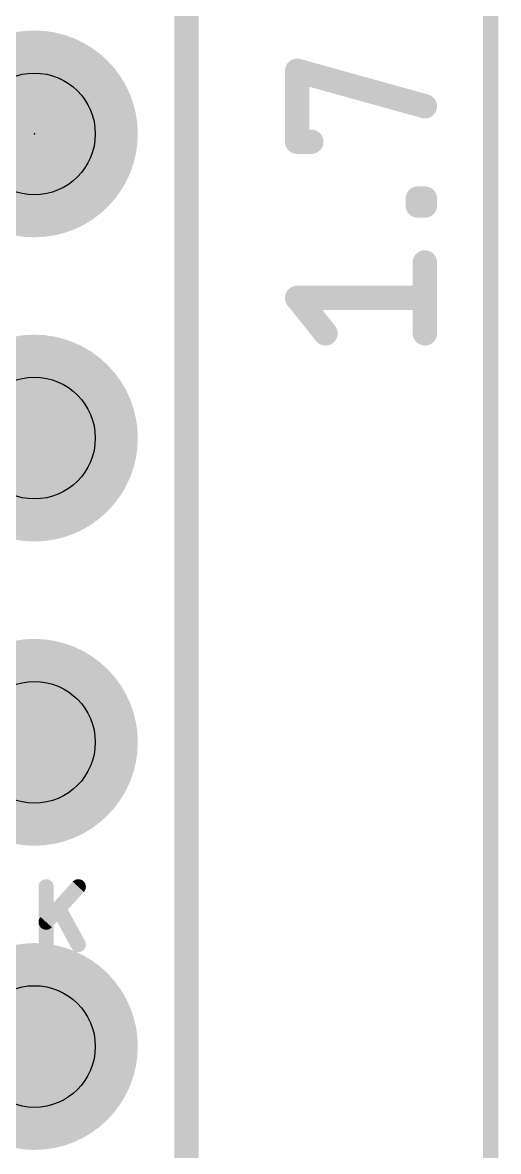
# Model space of a CAD drawing. Extents: x -33 to 53.6, y -8.2 to 46.5.
# Drawn here: x 16.41 to 20.39, y 13.09 to 22.52 of the extents above; entities that cross this region are included whole.
import ezdxf

# ---------------------------------------------------------------- set-up
doc = ezdxf.new("R2010")
doc.units = 0
for name, color, linetype in [('1', 12, 'CONTINUOUS'), ('16', 132, 'CONTINUOUS'), ('17', 110, 'CONTINUOUS'), ('20', 31, 'CONTINUOUS'), ('24', 53, 'CONTINUOUS'), ('27', 253, 'CONTINUOUS'), ('29', 253, 'CONTINUOUS'), ('30', 253, 'CONTINUOUS'), ('44', 253, 'CONTINUOUS'), ('47', 253, 'CONTINUOUS'), ('51', 253, 'CONTINUOUS')]:
    doc.layers.add(name, color=color, linetype=linetype)

# ---------------------------------------------------------------- blocks, each defined once
blk = doc.blocks.new('ROUNDP')
at = {"const_width": 0.5}
blk.add_lwpolyline([(0, -0.25, 1), (0, 0.25, 1), (0, -0.25)], format="xyb", dxfattribs=at)

msp = doc.modelspace()

# ---------------------------------------------------------------- linework, layer by layer
at = {"layer": '1'}
for points, const_width in [([(17.78, 43.18), (17.78, 0)], 0.2032), ([(10.16, 21.59), (16.51, 21.59)], 0.1778)]:
    msp.add_lwpolyline(points, dxfattribs=dict(at, const_width=const_width))
at = {"layer": '1', "const_width": 0.0889}
msp.add_lwpolyline([(16.51, 21.5455, 1), (16.51, 21.6345)], format="xyb", dxfattribs=at)
at = {"layer": '16', "const_width": 0.2032}
msp.add_lwpolyline([(17.78, 0), (17.78, 43.18)], dxfattribs=at)
at = {"layer": '20', "const_width": 0.2032}
msp.add_lwpolyline([(17.78, 0), (17.78, 43.18)], dxfattribs=at)
at = {"layer": '24'}
msp.add_point((16.51, 21.59), dxfattribs=at)
at = {"layer": '27', "const_width": 0.127}
for points in [[(16.608, 14.8209), (16.608, 15.3035)], [(16.8761, 15.3035), (16.608, 15.0086)], [(16.8761, 14.8209), (16.7152, 15.1158)]]:
    msp.add_lwpolyline(points, dxfattribs=at)
at = {"layer": '27', "const_width": 0.0635}
for points in [[(16.6397, 15.3035, 1), (16.5762, 15.3035)], [(16.8996, 15.2821, 1), (16.8526, 15.3249)], [(16.7431, 15.131, 1), (16.6874, 15.1006)], [(16.5845, 15.0299, 1), (16.6315, 14.9872)], [(16.5762, 14.8209, 1), (16.6397, 14.8209)], [(16.8482, 14.8057, 1), (16.904, 14.8361)]]:
    msp.add_lwpolyline(points, format="xyb", dxfattribs=at)
at = {"layer": '44'}
for centre in [(16.51, 21.59), (16.51, 19.05), (16.51, 16.51), (16.51, 13.97)]:
    msp.add_circle(centre, 0.508, dxfattribs=at)
at = {"layer": '47'}
for points, const_width in [([(20.32, 0.065), (20.32, 43.115)], 0.13), ([(18.7041, 21.5245), (18.7041, 22.1171)], 0.2032), ([(18.7041, 22.1171), (19.7709, 21.8208)], 0.2032), ([(18.8226, 21.5245), (18.7041, 21.5245)], 0.2032), ([(19.7116, 20.9911), (19.7116, 21.0503)], 0.2032), ([(19.7116, 21.0503), (19.7709, 21.0503)], 0.2032), ([(19.7709, 21.0503), (19.7709, 20.9911)], 0.2032), ([(19.7709, 20.9911), (19.7116, 20.9911)], 0.2032), ([(19.7709, 19.9243), (19.7709, 20.5169)], 0.2032), ([(18.9412, 19.9243), (18.7041, 20.2206)], 0.2032), ([(18.7041, 20.2206), (19.7709, 20.2206)], 0.2032)]:
    msp.add_lwpolyline(points, dxfattribs=dict(at, const_width=const_width))
at = {"layer": '47', "const_width": 0.1016}
for points in [[(18.7177, 22.1661, 1), (18.6905, 22.0682)], [(18.7549, 22.1171, 1), (18.6533, 22.1171)], [(19.7573, 21.7719, 1), (19.7845, 21.8697)], [(18.7041, 21.5753, 1), (18.7041, 21.4737)], [(18.8226, 21.4737, 1), (18.8226, 21.5753)], [(18.6533, 21.5245, 1), (18.7549, 21.5245)], [(19.7624, 21.0503, 1), (19.6608, 21.0503)], [(19.7116, 21.1011, 1), (19.7116, 20.9995)], [(19.8217, 21.0503, 1), (19.7201, 21.0503)], [(19.7709, 20.9995, 1), (19.7709, 21.1011)], [(19.7116, 21.0419, 1), (19.7116, 20.9403)], [(19.6608, 20.9911, 1), (19.7624, 20.9911)], [(19.7201, 20.9911, 1), (19.8217, 20.9911)], [(19.7709, 20.9403, 1), (19.7709, 21.0419)], [(19.8217, 20.5169, 1), (19.7201, 20.5169)], [(18.7438, 20.2523, 1), (18.6644, 20.1889)], [(18.7041, 20.2714, 1), (18.7041, 20.1698)], [(19.7709, 20.1698, 1), (19.7709, 20.2714)], [(18.9015, 19.8925, 1), (18.9808, 19.956)], [(19.7201, 19.9243, 1), (19.8217, 19.9243)]]:
    msp.add_lwpolyline(points, format="xyb", dxfattribs=at)
at = {"layer": '51', "const_width": 0.127}
msp.add_lwpolyline([(17.78, 43.18), (17.78, 0)], dxfattribs=at)

# ---------------------------------------------------------------- block references
at = {"layer": '17', "xscale": 1.524, "yscale": 1.524, "rotation": 180}
for p in [(16.51, 21.59), (16.51, 21.59), (16.51, 19.05), (16.51, 19.05), (16.51, 16.51), (16.51, 16.51), (16.51, 13.97), (16.51, 13.97)]:
    msp.add_blockref('ROUNDP', p, dxfattribs=at)
at = {"layer": '29', "xscale": 1.7272, "yscale": 1.7272, "rotation": 180}
for p in [(16.51, 21.59), (16.51, 19.05), (16.51, 16.51), (16.51, 13.97)]:
    msp.add_blockref('ROUNDP', p, dxfattribs=at)
at = {"layer": '30', "xscale": 1.7272, "yscale": 1.7272, "rotation": 180}
for p in [(16.51, 21.59), (16.51, 19.05), (16.51, 16.51), (16.51, 13.97)]:
    msp.add_blockref('ROUNDP', p, dxfattribs=at)

doc.saveas('drawing.dxf')
